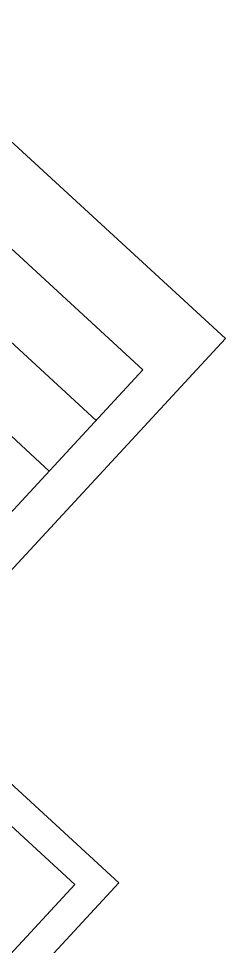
# Model space of a CAD drawing. Header units: millimetres. Extents: x -41640 to 3079702, y -5257903 to 68462.
# Drawn here: x -35873 to -35740, y 44319 to 44918 of the extents above; entities that cross this region are included whole.
import ezdxf

# ---------------------------------------------------------------- set-up
doc = ezdxf.new("R2010")
doc.units = ezdxf.units.MM
doc.header["$LTSCALE"] = 10
doc.layers.get('0').update_dxf_attribs({"color": 255})
doc.layers.add('窗户', color=96, linetype='Continuous', lineweight=9)

# ---------------------------------------------------------------- blocks, each defined once
blk = doc.blocks.new('qwerfwefgtt')
at = {"layer": '窗户', "linetype": 'ByBlock'}
h = blk.add_hatch(dxfattribs=at)
h.set_pattern_fill('粉刷', color=250, scale=0.2, angle=1530, style=0)
h.set_pattern_definition([(232.5, (2623073.78, -5118383.506), (-77.073, 2.5197), [0, -60.8, 0, -68, 0, -65]), (262.5, (2623073.78, -5118383.51), (-112.886, -70.791), [0, -32.8, 0, -54.8, 0, -21]), (302.5, (2623073.78, -5118334.306), (-0.2264, -124.5657), [0, -20, 0, -72, 0, -94]), (312.5, (2623073.78, -5118334.31), (-35.107, -120.245), [0, -10, 0, -47.2, 0, -54])])
edge = h.paths.add_edge_path()
edge.add_line((2623073.78, -5117512.48), (2623073.78, -5117430.8))
edge.add_line((2623073.78, -5117430.8), (2622199.38, -5117430.8))
edge.add_line((2622199.38, -5117430.8), (2622199.38, -5117598.48))
edge.add_line((2622199.38, -5117598.48), (2623073.78, -5117598.48))
at = {"color": 45, "linetype": 'ByBlock'}
for p, q in [((2623398.58, -5117598.48, 0), (2621874.58, -5117598.48, 0)), ((2621874.58, -5117598.48, 0), (2621874.58, -5117903.28, 0)), ((2621925.38, -5117623.88, 0), (2621925.38, -5117750.88, 0)), ((2623347.78, -5117623.88, 0), (2621925.38, -5117623.88, 0))]:
    blk.add_line(p, q, dxfattribs=at)
at = {"color": 8, "linetype": 'ByBlock'}
for p, q in [((2621969.83, -5117623.88, 0), (2621969.83, -5117750.88, 0)), ((2622014.28, -5117623.88, 0), (2622014.28, -5117750.88, 0))]:
    blk.add_line(p, q, dxfattribs=at)
at = {"color": 45, "linetype": 'ByBlock', "elevation": 0}
blk.add_lwpolyline([(2622179.38, -5117598.48), (2622179.38, -5117410.8), (2623093.78, -5117410.8), (2623093.78, -5117598.48)], dxfattribs=at)
at = {"color": 250, "linetype": 'ByBlock', "elevation": 0}
blk.add_lwpolyline([(2622199.38, -5117598.48), (2622199.38, -5117430.8), (2623073.78, -5117430.8), (2623073.78, -5117598.48)], dxfattribs=at)

msp = doc.modelspace()

# ---------------------------------------------------------------- block references
at = {"color": 7, "rotation": 227.3290547928003}
msp.add_blockref('qwerfwefgtt', (5504089.7, -1496174.32), dxfattribs=at)

doc.saveas('drawing.dxf')
